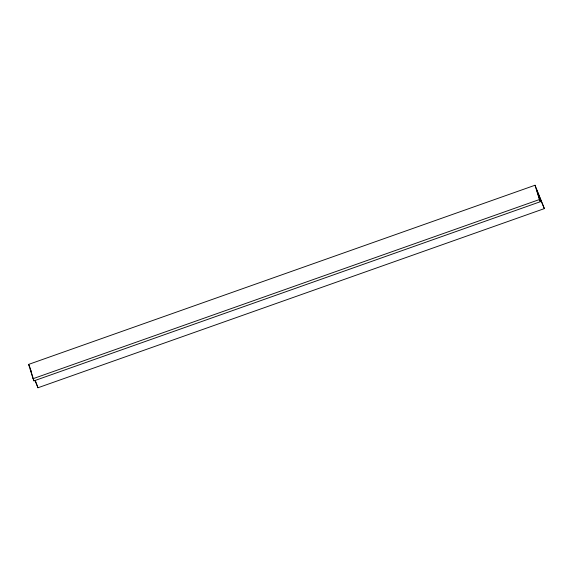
<?xml version="1.0" encoding="UTF-8"?>
<svg xmlns="http://www.w3.org/2000/svg" width="573" height="573" viewBox="0 0 573 573"><rect width="100%" height="100%" fill="white"/><g stroke="black" fill="none" stroke-linecap="round" stroke-linejoin="round"><path stroke-width="0.86" d="M544.35 208.608L536.679 189.892L540.332 201.71L33.957 380.859L33.069 378.689L28.65 364.392L535.017 185.244L544.35 208.608L37.983 387.756L34.982 380.429M33.069 378.689L539.437 199.54L540.332 201.71M28.65 364.392L30.627 369.213M35.24 380.458L37.983 387.756M31.307 371.483L30.305 369.041L33.957 380.859M535.017 185.244L539.437 199.54"/></g></svg>
